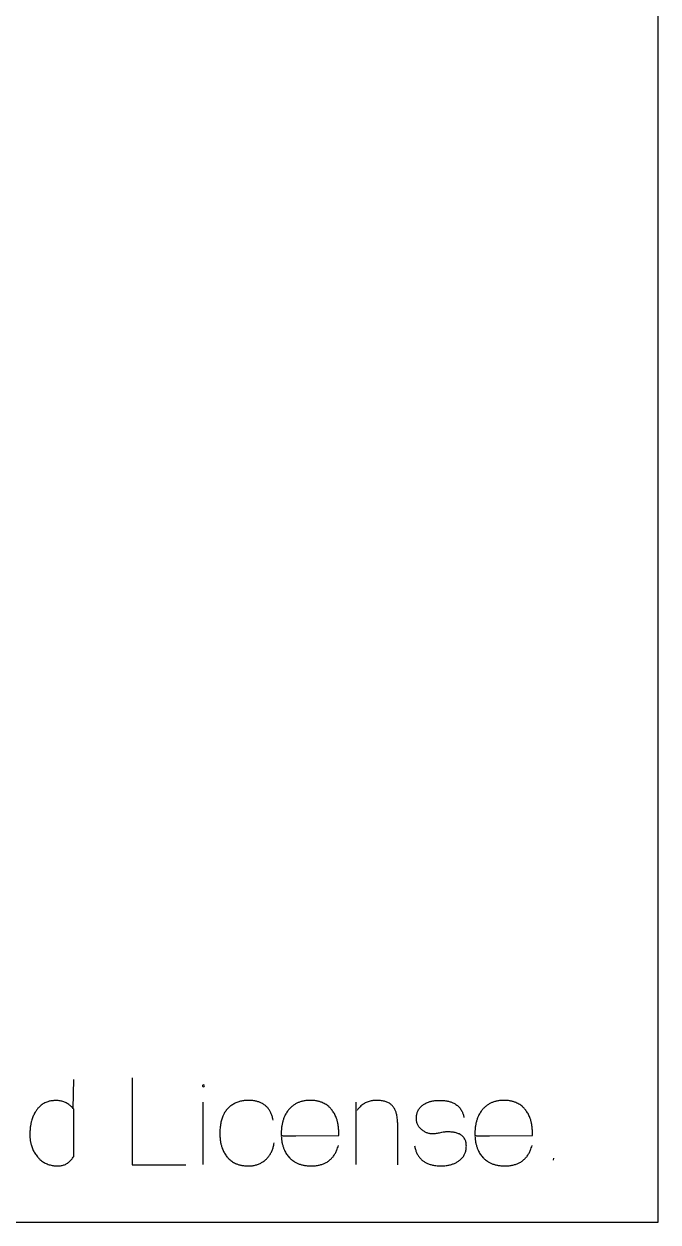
# Model space of a CAD drawing. Extents: x -180 to 180, y -173 to 173.
# Drawn here: x 94.13 to 116.09, y -11 to 30.53 of the extents above; entities that cross this region are included whole.
import ezdxf

# ---------------------------------------------------------------- set-up
doc = ezdxf.new("R2010")
doc.units = 0
doc.header["$MEASUREMENT"] = 0
doc.layers.get('0').update_dxf_attribs({"linetype": 'CONTINUOUS'})

msp = doc.modelspace()

# ---------------------------------------------------------------- linework, layer by layer
for p, q in [((116.091, -11), (116.091, 173)), ((95.826, -7.06), (95.851, -6.055)), ((97.875, -6), (97.875, -9.018)), ((100.338, -6.246), (100.314, -6.265)), ((100.314, -6.265), (100.314, -6.295)), ((100.314, -6.295), (100.338, -6.314)), ((100.368, -6.253), (100.338, -6.246)), ((100.338, -6.314), (100.368, -6.307)), ((100.381, -6.28), (100.368, -6.253)), ((100.368, -6.307), (100.381, -6.28)), ((94.611, -7.057), (94.594, -7.077)), ((94.628, -7.038), (94.611, -7.057)), ((94.646, -7.019), (94.628, -7.038)), ((94.664, -7.001), (94.646, -7.019)), ((94.692, -6.975), (94.664, -7.001)), ((94.721, -6.951), (94.692, -6.975)), ((94.751, -6.929), (94.721, -6.951)), ((94.782, -6.908), (94.751, -6.929)), ((94.814, -6.889), (94.782, -6.908)), ((94.847, -6.871), (94.814, -6.889)), ((94.881, -6.856), (94.847, -6.871)), ((94.916, -6.842), (94.881, -6.856)), ((94.952, -6.829), (94.916, -6.842)), ((94.976, -6.822), (94.952, -6.829)), ((95.001, -6.815), (94.976, -6.822)), ((95.026, -6.809), (95.001, -6.815)), ((95.052, -6.804), (95.026, -6.809)), ((95.078, -6.8), (95.052, -6.804)), ((95.105, -6.796), (95.078, -6.8)), ((95.132, -6.793), (95.105, -6.796)), ((95.16, -6.791), (95.132, -6.793)), ((95.188, -6.789), (95.16, -6.791)), ((95.216, -6.789), (95.188, -6.789)), ((95.242, -6.789), (95.216, -6.789)), ((95.276, -6.79), (95.242, -6.789)), ((95.31, -6.792), (95.276, -6.79)), ((95.344, -6.796), (95.31, -6.792)), ((95.376, -6.801), (95.344, -6.796)), ((95.409, -6.807), (95.376, -6.801)), ((95.44, -6.815), (95.409, -6.807)), ((95.471, -6.824), (95.44, -6.815)), ((95.502, -6.834), (95.471, -6.824)), ((95.532, -6.846), (95.502, -6.834)), ((95.561, -6.859), (95.532, -6.846)), ((95.59, -6.873), (95.561, -6.859)), ((95.619, -6.889), (95.59, -6.873)), ((95.646, -6.905), (95.619, -6.889)), ((95.674, -6.924), (95.646, -6.905)), ((95.7, -6.943), (95.674, -6.924)), ((95.727, -6.964), (95.7, -6.943)), ((95.752, -6.986), (95.727, -6.964)), ((95.777, -7.01), (95.752, -6.986)), ((95.802, -7.034), (95.777, -7.01)), ((95.826, -7.06), (95.802, -7.034)), ((100.336, -9), (100.336, -6.839)), ((101.197, -7.052), (101.174, -7.076)), ((101.22, -7.03), (101.197, -7.052)), ((101.244, -7.008), (101.22, -7.03)), ((101.269, -6.988), (101.244, -7.008)), ((101.295, -6.968), (101.269, -6.988)), ((101.322, -6.949), (101.295, -6.968)), ((101.35, -6.932), (101.322, -6.949)), ((101.379, -6.915), (101.35, -6.932)), ((101.409, -6.899), (101.379, -6.915)), ((101.439, -6.884), (101.409, -6.899)), ((101.47, -6.87), (101.439, -6.884)), ((101.501, -6.857), (101.47, -6.87)), ((101.532, -6.845), (101.501, -6.857)), ((101.563, -6.834), (101.532, -6.845)), ((101.595, -6.824), (101.563, -6.834)), ((101.627, -6.815), (101.595, -6.824)), ((101.66, -6.807), (101.627, -6.815)), ((101.692, -6.801), (101.66, -6.807)), ((101.725, -6.795), (101.692, -6.801)), ((101.759, -6.79), (101.725, -6.795)), ((101.793, -6.786), (101.759, -6.79)), ((101.827, -6.784), (101.793, -6.786)), ((101.861, -6.782), (101.827, -6.784)), ((101.896, -6.782), (101.861, -6.782)), ((101.941, -6.782), (101.896, -6.782)), ((101.984, -6.785), (101.941, -6.782)), ((102.027, -6.788), (101.984, -6.785)), ((102.058, -6.791), (102.027, -6.788)), ((102.089, -6.795), (102.058, -6.791)), ((102.119, -6.8), (102.089, -6.795)), ((102.148, -6.806), (102.119, -6.8)), ((102.177, -6.812), (102.148, -6.806)), ((102.205, -6.82), (102.177, -6.812)), ((102.232, -6.828), (102.205, -6.82)), ((102.259, -6.836), (102.232, -6.828)), ((102.285, -6.846), (102.259, -6.836)), ((102.31, -6.856), (102.285, -6.846)), ((102.335, -6.867), (102.31, -6.856)), ((102.359, -6.879), (102.335, -6.867)), ((102.383, -6.891), (102.359, -6.879)), ((102.405, -6.904), (102.383, -6.891)), ((102.427, -6.918), (102.405, -6.904)), ((102.449, -6.933), (102.427, -6.918)), ((102.47, -6.949), (102.449, -6.933)), ((102.49, -6.965), (102.47, -6.949)), ((102.509, -6.982), (102.49, -6.965)), ((102.528, -7), (102.509, -6.982)), ((102.546, -7.018), (102.528, -7)), ((102.564, -7.037), (102.546, -7.018)), ((102.58, -7.057), (102.564, -7.037)), ((102.596, -7.078), (102.58, -7.057)), ((103.348, -7.05), (103.33, -7.069)), ((103.367, -7.031), (103.348, -7.05)), ((103.386, -7.013), (103.367, -7.031)), ((103.406, -6.996), (103.386, -7.013)), ((103.426, -6.98), (103.406, -6.996)), ((103.446, -6.964), (103.426, -6.98)), ((103.467, -6.949), (103.446, -6.964)), ((103.488, -6.934), (103.467, -6.949)), ((103.509, -6.92), (103.488, -6.934)), ((103.532, -6.907), (103.509, -6.92)), ((103.554, -6.895), (103.532, -6.907)), ((103.577, -6.883), (103.554, -6.895)), ((103.6, -6.872), (103.577, -6.883)), ((103.624, -6.861), (103.6, -6.872)), ((103.648, -6.851), (103.624, -6.861)), ((103.673, -6.842), (103.648, -6.851)), ((103.698, -6.833), (103.673, -6.842)), ((103.723, -6.825), (103.698, -6.833)), ((103.749, -6.818), (103.723, -6.825)), ((103.776, -6.812), (103.749, -6.818)), ((103.803, -6.806), (103.776, -6.812)), ((103.83, -6.8), (103.803, -6.806)), ((103.857, -6.796), (103.83, -6.8)), ((103.885, -6.792), (103.857, -6.796)), ((103.914, -6.788), (103.885, -6.792)), ((103.943, -6.786), (103.914, -6.788)), ((103.972, -6.784), (103.943, -6.786)), ((104.002, -6.783), (103.972, -6.784)), ((104.032, -6.782), (104.002, -6.783)), ((104.062, -6.782), (104.032, -6.782)), ((104.092, -6.783), (104.062, -6.782)), ((104.121, -6.784), (104.092, -6.783)), ((104.15, -6.786), (104.121, -6.784)), ((104.178, -6.788), (104.15, -6.786)), ((104.206, -6.792), (104.178, -6.788)), ((104.233, -6.795), (104.206, -6.792)), ((104.26, -6.8), (104.233, -6.795)), ((104.286, -6.805), (104.26, -6.8)), ((104.313, -6.811), (104.286, -6.805)), ((104.338, -6.817), (104.313, -6.811)), ((104.364, -6.824), (104.338, -6.817)), ((104.388, -6.832), (104.364, -6.824)), ((104.413, -6.841), (104.388, -6.832)), ((104.437, -6.85), (104.413, -6.841)), ((104.461, -6.859), (104.437, -6.85)), ((104.495, -6.875), (104.461, -6.859)), ((104.529, -6.892), (104.495, -6.875)), ((104.562, -6.911), (104.529, -6.892)), ((104.594, -6.931), (104.562, -6.911)), ((104.624, -6.953), (104.594, -6.931)), ((104.654, -6.975), (104.624, -6.953)), ((104.683, -7), (104.654, -6.975)), ((104.702, -7.017), (104.683, -7)), ((104.721, -7.035), (104.702, -7.017)), ((104.739, -7.053), (104.721, -7.035)), ((104.756, -7.072), (104.739, -7.053)), ((105.638, -9), (105.637, -6.839)), ((105.729, -7.048), (105.712, -7.068)), ((105.746, -7.029), (105.729, -7.048)), ((105.772, -7.002), (105.746, -7.029)), ((105.799, -6.976), (105.772, -7.002)), ((105.828, -6.952), (105.799, -6.976)), ((105.857, -6.93), (105.828, -6.952)), ((105.887, -6.909), (105.857, -6.93)), ((105.917, -6.89), (105.887, -6.909)), ((105.949, -6.872), (105.917, -6.89)), ((105.982, -6.856), (105.949, -6.872)), ((106.015, -6.841), (105.982, -6.856)), ((106.049, -6.828), (106.015, -6.841)), ((106.085, -6.817), (106.049, -6.828)), ((106.121, -6.807), (106.085, -6.817)), ((106.158, -6.799), (106.121, -6.807)), ((106.183, -6.794), (106.158, -6.799)), ((106.209, -6.791), (106.183, -6.794)), ((106.235, -6.787), (106.209, -6.791)), ((106.261, -6.785), (106.235, -6.787)), ((106.288, -6.783), (106.261, -6.785)), ((106.315, -6.782), (106.288, -6.783)), ((106.342, -6.782), (106.315, -6.782)), ((106.368, -6.782), (106.342, -6.782)), ((106.407, -6.783), (106.368, -6.782)), ((106.444, -6.786), (106.407, -6.783)), ((106.48, -6.789), (106.444, -6.786)), ((106.515, -6.794), (106.48, -6.789)), ((106.549, -6.799), (106.515, -6.794)), ((106.581, -6.806), (106.549, -6.799)), ((106.613, -6.813), (106.581, -6.806)), ((106.643, -6.822), (106.613, -6.813)), ((106.673, -6.832), (106.643, -6.822)), ((106.701, -6.843), (106.673, -6.832)), ((106.728, -6.855), (106.701, -6.843)), ((106.754, -6.868), (106.728, -6.855)), ((106.783, -6.885), (106.754, -6.868)), ((106.807, -6.9), (106.783, -6.885)), ((106.829, -6.917), (106.807, -6.9)), ((106.851, -6.934), (106.829, -6.917)), ((106.871, -6.953), (106.851, -6.934)), ((106.89, -6.973), (106.871, -6.953)), ((106.908, -6.994), (106.89, -6.973)), ((106.925, -7.016), (106.908, -6.994)), ((106.942, -7.04), (106.925, -7.016)), ((106.959, -7.067), (106.942, -7.04)), ((107.812, -7.08), (107.827, -7.059)), ((107.827, -7.059), (107.843, -7.039)), ((107.843, -7.039), (107.861, -7.019)), ((107.861, -7.019), (107.879, -7.001)), ((107.879, -7.001), (107.899, -6.982)), ((107.899, -6.982), (107.919, -6.965)), ((107.919, -6.965), (107.941, -6.948)), ((107.941, -6.948), (107.964, -6.931)), ((107.964, -6.931), (107.986, -6.917)), ((107.986, -6.917), (108.014, -6.9)), ((108.014, -6.9), (108.043, -6.885)), ((108.043, -6.885), (108.072, -6.87)), ((108.072, -6.87), (108.103, -6.856)), ((108.103, -6.856), (108.134, -6.844)), ((108.134, -6.844), (108.158, -6.835)), ((108.158, -6.835), (108.183, -6.827)), ((108.183, -6.827), (108.208, -6.82)), ((108.208, -6.82), (108.233, -6.814)), ((108.233, -6.814), (108.259, -6.808)), ((108.259, -6.808), (108.285, -6.802)), ((108.285, -6.802), (108.321, -6.796)), ((108.321, -6.796), (108.358, -6.791)), ((108.358, -6.791), (108.396, -6.787)), ((108.396, -6.787), (108.434, -6.784)), ((108.434, -6.784), (108.473, -6.782)), ((108.473, -6.782), (108.513, -6.782)), ((108.513, -6.782), (108.56, -6.782)), ((108.56, -6.782), (108.605, -6.784)), ((108.605, -6.784), (108.649, -6.787)), ((108.649, -6.787), (108.692, -6.791)), ((108.692, -6.791), (108.734, -6.797)), ((108.734, -6.797), (108.774, -6.803)), ((108.774, -6.803), (108.803, -6.809)), ((108.803, -6.809), (108.832, -6.815)), ((108.832, -6.815), (108.86, -6.822)), ((108.86, -6.822), (108.887, -6.83)), ((108.887, -6.83), (108.913, -6.838)), ((108.913, -6.838), (108.939, -6.848)), ((108.939, -6.848), (108.964, -6.857)), ((108.964, -6.857), (108.988, -6.868)), ((108.988, -6.868), (109.012, -6.879)), ((109.012, -6.879), (109.035, -6.89)), ((109.035, -6.89), (109.064, -6.907)), ((109.064, -6.907), (109.092, -6.925)), ((109.092, -6.925), (109.119, -6.944)), ((109.119, -6.944), (109.144, -6.964)), ((109.144, -6.964), (109.169, -6.986)), ((109.169, -6.986), (109.191, -7.008)), ((109.191, -7.008), (109.213, -7.032)), ((109.213, -7.032), (109.233, -7.057)), ((109.233, -7.057), (109.253, -7.084)), ((110.058, -7.05), (110.039, -7.069)), ((110.076, -7.031), (110.058, -7.05)), ((110.095, -7.013), (110.076, -7.031)), ((110.115, -6.996), (110.095, -7.013)), ((110.135, -6.98), (110.115, -6.996)), ((110.155, -6.964), (110.135, -6.98)), ((110.176, -6.949), (110.155, -6.964)), ((110.197, -6.934), (110.176, -6.949)), ((110.219, -6.92), (110.197, -6.934)), ((110.241, -6.907), (110.219, -6.92)), ((110.263, -6.895), (110.241, -6.907)), ((110.286, -6.883), (110.263, -6.895)), ((110.309, -6.872), (110.286, -6.883)), ((110.333, -6.861), (110.309, -6.872)), ((110.357, -6.851), (110.333, -6.861)), ((110.382, -6.842), (110.357, -6.851)), ((110.407, -6.833), (110.382, -6.842)), ((110.433, -6.825), (110.407, -6.833)), ((110.458, -6.818), (110.433, -6.825)), ((110.485, -6.812), (110.458, -6.818)), ((110.512, -6.806), (110.485, -6.812)), ((110.539, -6.8), (110.512, -6.806)), ((110.566, -6.796), (110.539, -6.8)), ((110.595, -6.792), (110.566, -6.796)), ((110.623, -6.788), (110.595, -6.792)), ((110.652, -6.786), (110.623, -6.788)), ((110.681, -6.784), (110.652, -6.786)), ((110.711, -6.783), (110.681, -6.784)), ((110.741, -6.782), (110.711, -6.783)), ((110.771, -6.782), (110.741, -6.782)), ((110.801, -6.783), (110.771, -6.782)), ((110.83, -6.784), (110.801, -6.783)), ((110.859, -6.786), (110.83, -6.784)), ((110.887, -6.788), (110.859, -6.786)), ((110.915, -6.792), (110.887, -6.788)), ((110.942, -6.795), (110.915, -6.792)), ((110.969, -6.8), (110.942, -6.795)), ((110.996, -6.805), (110.969, -6.8)), ((111.022, -6.811), (110.996, -6.805)), ((111.047, -6.817), (111.022, -6.811)), ((111.073, -6.824), (111.047, -6.817)), ((111.098, -6.832), (111.073, -6.824)), ((111.122, -6.841), (111.098, -6.832)), ((111.146, -6.85), (111.122, -6.841)), ((111.17, -6.859), (111.146, -6.85)), ((111.204, -6.875), (111.17, -6.859)), ((111.238, -6.892), (111.204, -6.875)), ((111.271, -6.911), (111.238, -6.892)), ((111.303, -6.931), (111.271, -6.911)), ((111.334, -6.953), (111.303, -6.931)), ((111.363, -6.975), (111.334, -6.953)), ((111.393, -7), (111.363, -6.975)), ((111.411, -7.017), (111.393, -7)), ((111.43, -7.035), (111.411, -7.017)), ((111.448, -7.053), (111.43, -7.035)), ((111.465, -7.072), (111.448, -7.053)), ((94.397, -7.462), (94.386, -7.499)), ((94.408, -7.426), (94.397, -7.462)), ((94.42, -7.391), (94.408, -7.426)), ((94.433, -7.357), (94.42, -7.391)), ((94.447, -7.323), (94.433, -7.357)), ((94.462, -7.29), (94.447, -7.323)), ((94.478, -7.258), (94.462, -7.29)), ((94.495, -7.226), (94.478, -7.258)), ((94.512, -7.196), (94.495, -7.226)), ((94.531, -7.166), (94.512, -7.196)), ((94.546, -7.142), (94.531, -7.166)), ((94.561, -7.12), (94.546, -7.142)), ((94.577, -7.098), (94.561, -7.12)), ((94.594, -7.077), (94.577, -7.098)), ((95.849, -7.088), (95.826, -7.06)), ((95.849, -8.723), (95.849, -7.088)), ((100.966, -7.468), (100.957, -7.505)), ((100.977, -7.432), (100.966, -7.468)), ((100.988, -7.397), (100.977, -7.432)), ((101.001, -7.363), (100.988, -7.397)), ((101.014, -7.33), (101.001, -7.363)), ((101.024, -7.306), (101.014, -7.33)), ((101.036, -7.282), (101.024, -7.306)), ((101.047, -7.259), (101.036, -7.282)), ((101.059, -7.236), (101.047, -7.259)), ((101.076, -7.207), (101.059, -7.236)), ((101.094, -7.179), (101.076, -7.207)), ((101.113, -7.152), (101.094, -7.179)), ((101.132, -7.125), (101.113, -7.152)), ((101.153, -7.1), (101.132, -7.125)), ((101.174, -7.076), (101.153, -7.1)), ((102.612, -7.1), (102.596, -7.078)), ((102.627, -7.122), (102.612, -7.1)), ((102.641, -7.145), (102.627, -7.122)), ((102.655, -7.169), (102.641, -7.145)), ((102.667, -7.193), (102.655, -7.169)), ((102.68, -7.219), (102.667, -7.193)), ((102.691, -7.245), (102.68, -7.219)), ((102.702, -7.272), (102.691, -7.245)), ((102.712, -7.299), (102.702, -7.272)), ((102.722, -7.328), (102.712, -7.299)), ((102.731, -7.357), (102.722, -7.328)), ((102.739, -7.387), (102.731, -7.357)), ((102.749, -7.428), (102.739, -7.387)), ((102.758, -7.47), (102.749, -7.428)), ((103.104, -7.467), (103.097, -7.492)), ((103.113, -7.442), (103.104, -7.467)), ((103.121, -7.417), (103.113, -7.442)), ((103.131, -7.393), (103.121, -7.417)), ((103.14, -7.368), (103.131, -7.393)), ((103.15, -7.345), (103.14, -7.368)), ((103.161, -7.322), (103.15, -7.345)), ((103.178, -7.287), (103.161, -7.322)), ((103.196, -7.254), (103.178, -7.287)), ((103.215, -7.222), (103.196, -7.254)), ((103.235, -7.19), (103.215, -7.222)), ((103.257, -7.159), (103.235, -7.19)), ((103.279, -7.129), (103.257, -7.159)), ((103.295, -7.109), (103.279, -7.129)), ((103.313, -7.089), (103.295, -7.109)), ((103.33, -7.069), (103.313, -7.089)), ((104.773, -7.092), (104.756, -7.072)), ((104.798, -7.122), (104.773, -7.092)), ((104.819, -7.151), (104.798, -7.122)), ((104.84, -7.181), (104.819, -7.151)), ((104.859, -7.211), (104.84, -7.181)), ((104.878, -7.243), (104.859, -7.211)), ((104.895, -7.275), (104.878, -7.243)), ((104.911, -7.308), (104.895, -7.275)), ((104.927, -7.342), (104.911, -7.308)), ((104.941, -7.377), (104.927, -7.342)), ((104.954, -7.412), (104.941, -7.377)), ((104.962, -7.436), (104.954, -7.412)), ((104.97, -7.461), (104.962, -7.436)), ((104.977, -7.486), (104.97, -7.461)), ((105.68, -7.109), (105.664, -7.131)), ((105.696, -7.088), (105.68, -7.109)), ((105.712, -7.068), (105.696, -7.088)), ((106.974, -7.096), (106.959, -7.067)), ((106.985, -7.12), (106.974, -7.096)), ((106.995, -7.144), (106.985, -7.12)), ((107.005, -7.169), (106.995, -7.144)), ((107.014, -7.195), (107.005, -7.169)), ((107.022, -7.223), (107.014, -7.195)), ((107.03, -7.251), (107.022, -7.223)), ((107.037, -7.28), (107.03, -7.251)), ((107.044, -7.311), (107.037, -7.28)), ((107.051, -7.353), (107.044, -7.311)), ((107.058, -7.397), (107.051, -7.353)), ((107.064, -7.443), (107.058, -7.397)), ((107.068, -7.491), (107.064, -7.443)), ((107.718, -7.385), (107.719, -7.357)), ((107.718, -7.419), (107.718, -7.385)), ((107.719, -7.447), (107.718, -7.419)), ((107.719, -7.357), (107.722, -7.329)), ((107.722, -7.474), (107.719, -7.447)), ((107.722, -7.329), (107.725, -7.302)), ((107.726, -7.501), (107.722, -7.474)), ((107.725, -7.302), (107.73, -7.276)), ((107.73, -7.276), (107.736, -7.25)), ((107.736, -7.25), (107.743, -7.225)), ((107.743, -7.225), (107.751, -7.2)), ((107.751, -7.2), (107.76, -7.176)), ((107.76, -7.176), (107.77, -7.153)), ((107.77, -7.153), (107.781, -7.13)), ((107.781, -7.13), (107.798, -7.101)), ((107.798, -7.101), (107.812, -7.08)), ((109.253, -7.084), (109.27, -7.111)), ((109.27, -7.111), (109.287, -7.14)), ((109.287, -7.14), (109.302, -7.169)), ((109.302, -7.169), (109.313, -7.192)), ((109.313, -7.192), (109.322, -7.216)), ((109.322, -7.216), (109.332, -7.241)), ((109.332, -7.241), (109.34, -7.266)), ((109.34, -7.266), (109.348, -7.292)), ((109.348, -7.292), (109.355, -7.318)), ((109.355, -7.318), (109.361, -7.345)), ((109.361, -7.345), (109.366, -7.373)), ((109.814, -7.467), (109.806, -7.492)), ((109.822, -7.442), (109.814, -7.467)), ((109.83, -7.417), (109.822, -7.442)), ((109.84, -7.393), (109.83, -7.417)), ((109.849, -7.368), (109.84, -7.393)), ((109.86, -7.345), (109.849, -7.368)), ((109.87, -7.322), (109.86, -7.345)), ((109.887, -7.287), (109.87, -7.322)), ((109.905, -7.254), (109.887, -7.287)), ((109.924, -7.222), (109.905, -7.254)), ((109.944, -7.19), (109.924, -7.222)), ((109.966, -7.159), (109.944, -7.19)), ((109.988, -7.129), (109.966, -7.159)), ((110.004, -7.109), (109.988, -7.129)), ((110.022, -7.089), (110.004, -7.109)), ((110.039, -7.069), (110.022, -7.089)), ((111.482, -7.092), (111.465, -7.072)), ((111.507, -7.122), (111.482, -7.092)), ((111.528, -7.151), (111.507, -7.122)), ((111.549, -7.181), (111.528, -7.151)), ((111.568, -7.211), (111.549, -7.181)), ((111.587, -7.243), (111.568, -7.211)), ((111.604, -7.275), (111.587, -7.243)), ((111.621, -7.308), (111.604, -7.275)), ((111.636, -7.342), (111.621, -7.308)), ((111.65, -7.377), (111.636, -7.342)), ((111.663, -7.412), (111.65, -7.377)), ((111.672, -7.436), (111.663, -7.412)), ((111.679, -7.461), (111.672, -7.436)), ((111.687, -7.486), (111.679, -7.461)), ((94.331, -7.877), (94.33, -7.907)), ((94.332, -7.848), (94.331, -7.877)), ((94.334, -7.819), (94.332, -7.848)), ((94.336, -7.791), (94.334, -7.819)), ((94.339, -7.762), (94.336, -7.791)), ((94.342, -7.735), (94.339, -7.762)), ((94.345, -7.707), (94.342, -7.735)), ((94.349, -7.68), (94.345, -7.707)), ((94.353, -7.653), (94.349, -7.68)), ((94.358, -7.627), (94.353, -7.653)), ((94.363, -7.6), (94.358, -7.627)), ((94.368, -7.575), (94.363, -7.6)), ((94.374, -7.549), (94.368, -7.575)), ((94.38, -7.524), (94.374, -7.549)), ((94.386, -7.499), (94.38, -7.524)), ((100.912, -7.88), (100.911, -7.926)), ((100.913, -7.834), (100.912, -7.88)), ((100.915, -7.79), (100.913, -7.834)), ((100.918, -7.746), (100.915, -7.79)), ((100.923, -7.704), (100.918, -7.746)), ((100.928, -7.662), (100.923, -7.704)), ((100.934, -7.621), (100.928, -7.662)), ((100.94, -7.581), (100.934, -7.621)), ((100.948, -7.543), (100.94, -7.581)), ((100.957, -7.505), (100.948, -7.543)), ((103.041, -7.844), (103.039, -7.874)), ((103.039, -7.874), (103.039, -7.905)), ((103.042, -7.813), (103.041, -7.844)), ((103.044, -7.783), (103.042, -7.813)), ((103.049, -7.739), (103.044, -7.783)), ((103.052, -7.71), (103.049, -7.739)), ((103.056, -7.682), (103.052, -7.71)), ((103.06, -7.654), (103.056, -7.682)), ((103.065, -7.626), (103.06, -7.654)), ((103.07, -7.598), (103.065, -7.626)), ((103.076, -7.571), (103.07, -7.598)), ((103.083, -7.545), (103.076, -7.571)), ((103.089, -7.518), (103.083, -7.545)), ((103.097, -7.492), (103.089, -7.518)), ((104.984, -7.511), (104.977, -7.486)), ((104.991, -7.537), (104.984, -7.511)), ((104.996, -7.563), (104.991, -7.537)), ((105.002, -7.589), (104.996, -7.563)), ((105.007, -7.616), (105.002, -7.589)), ((105.011, -7.643), (105.007, -7.616)), ((105.015, -7.67), (105.011, -7.643)), ((105.019, -7.698), (105.015, -7.67)), ((105.022, -7.726), (105.019, -7.698)), ((105.024, -7.755), (105.022, -7.726)), ((105.026, -7.784), (105.024, -7.755)), ((105.028, -7.813), (105.026, -7.784)), ((105.029, -7.842), (105.028, -7.813)), ((105.03, -7.872), (105.029, -7.842)), ((105.03, -7.903), (105.03, -7.872)), ((107.071, -7.541), (107.068, -7.491)), ((107.073, -7.567), (107.071, -7.541)), ((107.074, -7.593), (107.073, -7.567)), ((107.074, -7.619), (107.074, -7.593)), ((107.075, -7.646), (107.074, -7.619)), ((107.075, -9.018), (107.075, -7.646)), ((107.732, -7.528), (107.726, -7.501)), ((107.739, -7.554), (107.732, -7.528)), ((107.747, -7.579), (107.739, -7.554)), ((107.757, -7.604), (107.747, -7.579)), ((107.768, -7.628), (107.757, -7.604)), ((107.781, -7.652), (107.768, -7.628)), ((107.795, -7.675), (107.781, -7.652)), ((107.81, -7.698), (107.795, -7.675)), ((107.827, -7.72), (107.81, -7.698)), ((107.845, -7.742), (107.827, -7.72)), ((107.865, -7.762), (107.845, -7.742)), ((107.886, -7.783), (107.865, -7.762)), ((107.907, -7.802), (107.886, -7.783)), ((107.929, -7.82), (107.907, -7.802)), ((107.952, -7.837), (107.929, -7.82)), ((107.974, -7.852), (107.952, -7.837)), ((107.998, -7.867), (107.974, -7.852)), ((108.022, -7.88), (107.998, -7.867)), ((108.046, -7.892), (108.022, -7.88)), ((108.642, -7.89), (108.588, -7.901)), ((108.675, -7.884), (108.642, -7.89)), ((108.706, -7.88), (108.675, -7.884)), ((108.734, -7.876), (108.706, -7.88)), ((108.76, -7.874), (108.734, -7.876)), ((108.789, -7.873), (108.76, -7.874)), ((108.814, -7.873), (108.789, -7.873)), ((108.854, -7.874), (108.814, -7.873)), ((108.892, -7.876), (108.854, -7.874)), ((108.93, -7.879), (108.892, -7.876)), ((108.966, -7.883), (108.93, -7.879)), ((109, -7.887), (108.966, -7.883)), ((109.034, -7.893), (109, -7.887)), ((109.75, -7.844), (109.748, -7.874)), ((109.748, -7.874), (109.748, -7.905)), ((109.751, -7.813), (109.75, -7.844)), ((109.754, -7.783), (109.751, -7.813)), ((109.758, -7.739), (109.754, -7.783)), ((109.761, -7.71), (109.758, -7.739)), ((109.765, -7.682), (109.761, -7.71)), ((109.769, -7.654), (109.765, -7.682)), ((109.774, -7.626), (109.769, -7.654)), ((109.78, -7.598), (109.774, -7.626)), ((109.785, -7.571), (109.78, -7.598)), ((109.792, -7.545), (109.785, -7.571)), ((109.798, -7.518), (109.792, -7.545)), ((109.806, -7.492), (109.798, -7.518)), ((111.693, -7.511), (111.687, -7.486)), ((111.7, -7.537), (111.693, -7.511)), ((111.706, -7.563), (111.7, -7.537)), ((111.711, -7.589), (111.706, -7.563)), ((111.716, -7.616), (111.711, -7.589)), ((111.72, -7.643), (111.716, -7.616)), ((111.724, -7.67), (111.72, -7.643)), ((111.728, -7.698), (111.724, -7.67)), ((111.731, -7.726), (111.728, -7.698)), ((111.733, -7.755), (111.731, -7.726)), ((111.736, -7.784), (111.733, -7.755)), ((111.737, -7.813), (111.736, -7.784)), ((111.738, -7.842), (111.737, -7.813)), ((111.739, -7.872), (111.738, -7.842)), ((111.739, -7.903), (111.739, -7.872)), ((94.33, -7.936), (94.329, -7.966)), ((94.329, -7.966), (94.33, -7.994)), ((94.33, -7.907), (94.33, -7.936)), ((94.33, -7.994), (94.33, -8.022)), ((94.33, -8.022), (94.332, -8.05)), ((94.332, -8.05), (94.333, -8.077)), ((94.333, -8.077), (94.335, -8.104)), ((94.335, -8.104), (94.338, -8.13)), ((94.338, -8.13), (94.341, -8.157)), ((94.341, -8.157), (94.345, -8.183)), ((94.345, -8.183), (94.349, -8.208)), ((94.349, -8.208), (94.354, -8.234)), ((94.354, -8.234), (94.359, -8.259)), ((94.359, -8.259), (94.365, -8.284)), ((94.365, -8.284), (94.371, -8.309)), ((100.911, -7.926), (100.911, -7.958)), ((100.911, -7.958), (100.912, -7.988)), ((100.912, -7.988), (100.913, -8.019)), ((100.913, -8.019), (100.915, -8.049)), ((100.915, -8.049), (100.917, -8.078)), ((100.917, -8.078), (100.92, -8.107)), ((100.92, -8.107), (100.923, -8.136)), ((100.923, -8.136), (100.926, -8.165)), ((100.926, -8.165), (100.93, -8.193)), ((100.93, -8.193), (100.934, -8.22)), ((100.934, -8.22), (100.939, -8.247)), ((100.939, -8.247), (100.945, -8.274)), ((100.945, -8.274), (100.95, -8.301)), ((100.95, -8.301), (100.957, -8.327)), ((102.778, -8.334), (102.785, -8.301)), ((102.785, -8.301), (102.793, -8.256)), ((103.039, -7.905), (103.038, -7.937)), ((103.038, -7.937), (103.039, -7.968)), ((103.039, -7.968), (103.045, -8)), ((103.045, -8), (103.041, -8.03)), ((103.041, -8.03), (103.042, -8.06)), ((103.042, -8.06), (103.045, -8.09)), ((103.045, -8), (103.07, -8.005)), ((103.045, -8.09), (103.047, -8.12)), ((103.047, -8.12), (103.051, -8.149)), ((103.051, -8.149), (103.055, -8.177)), ((103.055, -8.177), (103.059, -8.206)), ((103.059, -8.206), (103.064, -8.233)), ((103.064, -8.233), (103.069, -8.261)), ((103.069, -8.261), (103.075, -8.288)), ((103.07, -8.005), (103.096, -8.007)), ((103.075, -8.288), (103.081, -8.314)), ((103.096, -8.007), (103.172, -8.01)), ((103.172, -8.01), (103.243, -8.011)), ((103.243, -8.011), (103.546, -8.013)), ((103.546, -8.013), (105.028, -8)), ((105.028, -8), (105.03, -7.943)), ((105.03, -7.943), (105.03, -7.903)), ((108.071, -7.902), (108.046, -7.892)), ((108.096, -7.912), (108.071, -7.902)), ((108.122, -7.92), (108.096, -7.912)), ((108.148, -7.927), (108.122, -7.92)), ((108.175, -7.933), (108.148, -7.927)), ((108.202, -7.938), (108.175, -7.933)), ((108.23, -7.942), (108.202, -7.938)), ((108.258, -7.944), (108.23, -7.942)), ((108.287, -7.945), (108.258, -7.944)), ((108.318, -7.945), (108.287, -7.945)), ((108.349, -7.943), (108.318, -7.945)), ((108.376, -7.94), (108.349, -7.943)), ((108.406, -7.936), (108.376, -7.94)), ((108.438, -7.931), (108.406, -7.936)), ((108.473, -7.925), (108.438, -7.931)), ((108.509, -7.918), (108.473, -7.925)), ((108.588, -7.901), (108.509, -7.918)), ((109.066, -7.9), (109.034, -7.893)), ((109.097, -7.908), (109.066, -7.9)), ((109.126, -7.916), (109.097, -7.908)), ((109.154, -7.926), (109.126, -7.916)), ((109.181, -7.937), (109.154, -7.926)), ((109.207, -7.948), (109.181, -7.937)), ((109.231, -7.961), (109.207, -7.948)), ((109.254, -7.974), (109.231, -7.961)), ((109.276, -7.989), (109.254, -7.974)), ((109.297, -8.004), (109.276, -7.989)), ((109.321, -8.025), (109.297, -8.004)), ((109.342, -8.047), (109.321, -8.025)), ((109.362, -8.071), (109.342, -8.047)), ((109.38, -8.096), (109.362, -8.071)), ((109.396, -8.123), (109.38, -8.096)), ((109.41, -8.151), (109.396, -8.123)), ((109.419, -8.175), (109.41, -8.151)), ((109.428, -8.199), (109.419, -8.175)), ((109.435, -8.225), (109.428, -8.199)), ((109.441, -8.252), (109.435, -8.225)), ((109.445, -8.279), (109.441, -8.252)), ((109.448, -8.308), (109.445, -8.279)), ((109.748, -7.905), (109.748, -7.937)), ((109.748, -7.937), (109.748, -7.968)), ((109.748, -7.968), (109.754, -8)), ((109.754, -8), (109.75, -8.03)), ((109.75, -8.03), (109.752, -8.06)), ((109.752, -8.06), (109.754, -8.09)), ((109.754, -8), (109.779, -8.005)), ((109.754, -8.09), (109.757, -8.12)), ((109.757, -8.12), (109.76, -8.149)), ((109.76, -8.149), (109.764, -8.177)), ((109.764, -8.177), (109.768, -8.206)), ((109.768, -8.206), (109.773, -8.233)), ((109.773, -8.233), (109.778, -8.261)), ((109.778, -8.261), (109.784, -8.288)), ((109.779, -8.005), (109.805, -8.007)), ((109.784, -8.288), (109.79, -8.314)), ((109.805, -8.007), (109.882, -8.01)), ((109.882, -8.01), (109.952, -8.011)), ((109.952, -8.011), (110.255, -8.013)), ((110.255, -8.013), (111.737, -8)), ((111.737, -8), (111.739, -7.943)), ((111.739, -7.943), (111.739, -7.903)), ((94.371, -8.309), (94.381, -8.345)), ((94.381, -8.345), (94.392, -8.381)), ((94.392, -8.381), (94.405, -8.416)), ((94.405, -8.416), (94.418, -8.451)), ((94.418, -8.451), (94.433, -8.485)), ((94.433, -8.485), (94.449, -8.518)), ((94.449, -8.518), (94.465, -8.551)), ((94.465, -8.551), (94.483, -8.583)), ((94.483, -8.583), (94.502, -8.614)), ((94.502, -8.614), (94.522, -8.645)), ((94.522, -8.645), (94.544, -8.675)), ((94.544, -8.675), (94.566, -8.705)), ((94.566, -8.705), (94.59, -8.735)), ((100.957, -8.327), (100.963, -8.352)), ((100.963, -8.352), (100.971, -8.377)), ((100.971, -8.377), (100.978, -8.402)), ((100.978, -8.402), (100.986, -8.427)), ((100.986, -8.427), (100.995, -8.451)), ((100.995, -8.451), (101.009, -8.486)), ((101.009, -8.486), (101.024, -8.52)), ((101.024, -8.52), (101.04, -8.554)), ((101.04, -8.554), (101.056, -8.587)), ((101.056, -8.587), (101.074, -8.618)), ((101.074, -8.618), (101.093, -8.649)), ((101.093, -8.649), (101.113, -8.679)), ((101.113, -8.679), (101.135, -8.708)), ((101.135, -8.708), (101.157, -8.737)), ((102.601, -8.727), (102.618, -8.704)), ((102.618, -8.704), (102.635, -8.679)), ((102.635, -8.679), (102.652, -8.654)), ((102.652, -8.654), (102.667, -8.628)), ((102.667, -8.628), (102.682, -8.602)), ((102.682, -8.602), (102.696, -8.575)), ((102.696, -8.575), (102.709, -8.547)), ((102.709, -8.547), (102.721, -8.519)), ((102.721, -8.519), (102.732, -8.49)), ((102.732, -8.49), (102.743, -8.46)), ((102.743, -8.46), (102.753, -8.43)), ((102.753, -8.43), (102.762, -8.399)), ((102.762, -8.399), (102.771, -8.367)), ((102.771, -8.367), (102.778, -8.334)), ((103.081, -8.314), (103.088, -8.341)), ((103.088, -8.341), (103.095, -8.366)), ((103.095, -8.366), (103.103, -8.392)), ((103.103, -8.392), (103.111, -8.417)), ((103.111, -8.417), (103.12, -8.441)), ((103.12, -8.441), (103.129, -8.465)), ((103.129, -8.465), (103.139, -8.489)), ((103.139, -8.489), (103.15, -8.512)), ((103.15, -8.512), (103.166, -8.546)), ((103.166, -8.546), (103.184, -8.58)), ((103.184, -8.58), (103.202, -8.612)), ((103.202, -8.612), (103.222, -8.643)), ((103.222, -8.643), (103.243, -8.674)), ((103.243, -8.674), (103.265, -8.703)), ((103.265, -8.703), (103.289, -8.732)), ((104.832, -8.734), (104.85, -8.711)), ((104.85, -8.711), (104.866, -8.687)), ((104.866, -8.687), (104.882, -8.663)), ((104.882, -8.663), (104.898, -8.638)), ((104.898, -8.638), (104.913, -8.612)), ((104.913, -8.612), (104.927, -8.585)), ((104.927, -8.585), (104.94, -8.558)), ((104.94, -8.558), (104.953, -8.53)), ((104.953, -8.53), (104.966, -8.501)), ((104.966, -8.501), (104.977, -8.471)), ((104.977, -8.471), (104.992, -8.43)), ((104.992, -8.43), (105.006, -8.388)), ((105.006, -8.388), (105.018, -8.344)), ((107.657, -8.356), (107.663, -8.389)), ((107.663, -8.389), (107.67, -8.42)), ((107.67, -8.42), (107.677, -8.451)), ((107.677, -8.451), (107.686, -8.481)), ((107.686, -8.481), (107.695, -8.51)), ((107.695, -8.51), (107.705, -8.539)), ((107.705, -8.539), (107.716, -8.567)), ((107.716, -8.567), (107.727, -8.594)), ((107.727, -8.594), (107.739, -8.62)), ((107.739, -8.62), (107.752, -8.645)), ((107.752, -8.645), (107.765, -8.67)), ((107.765, -8.67), (107.78, -8.694)), ((107.78, -8.694), (107.795, -8.717)), ((107.795, -8.717), (107.811, -8.739)), ((109.347, -8.723), (109.363, -8.7)), ((109.363, -8.7), (109.377, -8.676)), ((109.377, -8.676), (109.39, -8.651)), ((109.39, -8.651), (109.401, -8.626)), ((109.401, -8.626), (109.412, -8.6)), ((109.412, -8.6), (109.421, -8.573)), ((109.421, -8.573), (109.429, -8.545)), ((109.429, -8.545), (109.436, -8.517)), ((109.436, -8.517), (109.441, -8.489)), ((109.441, -8.489), (109.445, -8.46)), ((109.445, -8.46), (109.448, -8.43)), ((109.45, -8.337), (109.448, -8.308)), ((109.448, -8.43), (109.45, -8.399)), ((109.451, -8.368), (109.45, -8.337)), ((109.45, -8.399), (109.451, -8.368)), ((109.79, -8.314), (109.797, -8.341)), ((109.797, -8.341), (109.804, -8.366)), ((109.804, -8.366), (109.812, -8.392)), ((109.812, -8.392), (109.82, -8.417)), ((109.82, -8.417), (109.829, -8.441)), ((109.829, -8.441), (109.839, -8.465)), ((109.839, -8.465), (109.848, -8.489)), ((109.848, -8.489), (109.859, -8.512)), ((109.859, -8.512), (109.875, -8.546)), ((109.875, -8.546), (109.893, -8.58)), ((109.893, -8.58), (109.911, -8.612)), ((109.911, -8.612), (109.931, -8.643)), ((109.931, -8.643), (109.952, -8.674)), ((109.952, -8.674), (109.974, -8.703)), ((109.974, -8.703), (109.998, -8.732)), ((111.541, -8.734), (111.559, -8.711)), ((111.559, -8.711), (111.575, -8.687)), ((111.575, -8.687), (111.591, -8.663)), ((111.591, -8.663), (111.607, -8.638)), ((111.607, -8.638), (111.622, -8.612)), ((111.622, -8.612), (111.636, -8.585)), ((111.636, -8.585), (111.65, -8.558)), ((111.65, -8.558), (111.663, -8.53)), ((111.663, -8.53), (111.675, -8.501)), ((111.675, -8.501), (111.687, -8.471)), ((111.687, -8.471), (111.701, -8.43)), ((111.701, -8.43), (111.715, -8.388)), ((111.715, -8.388), (111.727, -8.344)), ((94.59, -8.735), (94.607, -8.755)), ((94.607, -8.755), (94.625, -8.774)), ((94.625, -8.774), (94.643, -8.793)), ((94.643, -8.793), (94.661, -8.811)), ((94.661, -8.811), (94.68, -8.828)), ((94.68, -8.828), (94.708, -8.853)), ((94.708, -8.853), (94.737, -8.877)), ((94.737, -8.877), (94.767, -8.899)), ((94.767, -8.899), (94.798, -8.919)), ((94.798, -8.919), (94.829, -8.938)), ((94.829, -8.938), (94.861, -8.956)), ((94.861, -8.956), (94.894, -8.972)), ((94.894, -8.972), (94.928, -8.987)), ((94.928, -8.987), (94.962, -9)), ((94.962, -9), (94.997, -9.012)), ((94.997, -9.012), (95.033, -9.022)), ((95.033, -9.022), (95.07, -9.031)), ((95.07, -9.031), (95.107, -9.039)), ((95.107, -9.039), (95.133, -9.043)), ((95.133, -9.043), (95.158, -9.046)), ((95.158, -9.046), (95.184, -9.049)), ((95.184, -9.049), (95.211, -9.052)), ((95.211, -9.052), (95.237, -9.053)), ((95.237, -9.053), (95.264, -9.054)), ((95.264, -9.054), (95.292, -9.055)), ((95.292, -9.055), (95.325, -9.054)), ((95.325, -9.054), (95.359, -9.052)), ((95.359, -9.052), (95.391, -9.048)), ((95.391, -9.048), (95.423, -9.043)), ((95.423, -9.043), (95.454, -9.036)), ((95.454, -9.036), (95.484, -9.028)), ((95.484, -9.028), (95.508, -9.021)), ((95.508, -9.021), (95.532, -9.012)), ((95.532, -9.012), (95.56, -9)), ((95.56, -9), (95.587, -8.987)), ((95.587, -8.987), (95.614, -8.972)), ((95.614, -8.972), (95.64, -8.955)), ((95.64, -8.955), (95.661, -8.941)), ((95.661, -8.941), (95.681, -8.925)), ((95.681, -8.925), (95.705, -8.905)), ((95.705, -8.905), (95.728, -8.883)), ((95.728, -8.883), (95.75, -8.86)), ((95.75, -8.86), (95.771, -8.836)), ((95.771, -8.836), (95.792, -8.81)), ((95.792, -8.81), (95.812, -8.782)), ((95.812, -8.782), (95.831, -8.754)), ((95.831, -8.754), (95.849, -8.723)), ((97.875, -9.018), (99.738, -9.018)), ((101.157, -8.737), (101.174, -8.757)), ((101.174, -8.757), (101.191, -8.776)), ((101.191, -8.776), (101.208, -8.795)), ((101.208, -8.795), (101.235, -8.821)), ((101.235, -8.821), (101.264, -8.847)), ((101.264, -8.847), (101.293, -8.87)), ((101.293, -8.87), (101.323, -8.893)), ((101.323, -8.893), (101.354, -8.913)), ((101.354, -8.913), (101.386, -8.933)), ((101.386, -8.933), (101.419, -8.951)), ((101.419, -8.951), (101.453, -8.967)), ((101.453, -8.967), (101.476, -8.978)), ((101.476, -8.978), (101.5, -8.987)), ((101.5, -8.987), (101.524, -8.996)), ((101.524, -8.996), (101.549, -9.005)), ((101.549, -9.005), (101.574, -9.012)), ((101.574, -9.012), (101.599, -9.019)), ((101.599, -9.019), (101.625, -9.026)), ((101.625, -9.026), (101.651, -9.031)), ((101.651, -9.031), (101.678, -9.037)), ((101.678, -9.037), (101.705, -9.041)), ((101.705, -9.041), (101.733, -9.045)), ((101.733, -9.045), (101.761, -9.048)), ((101.761, -9.048), (101.79, -9.051)), ((101.79, -9.051), (101.819, -9.053)), ((101.819, -9.053), (101.848, -9.054)), ((101.848, -9.054), (101.878, -9.054)), ((101.878, -9.054), (101.905, -9.054)), ((101.905, -9.054), (101.939, -9.054)), ((101.939, -9.054), (101.972, -9.052)), ((101.972, -9.052), (102.005, -9.049)), ((102.005, -9.049), (102.037, -9.046)), ((102.037, -9.046), (102.069, -9.041)), ((102.069, -9.041), (102.1, -9.035)), ((102.1, -9.035), (102.13, -9.029)), ((102.13, -9.029), (102.16, -9.021)), ((102.16, -9.021), (102.19, -9.013)), ((102.19, -9.013), (102.219, -9.003)), ((102.219, -9.003), (102.247, -8.993)), ((102.247, -8.993), (102.275, -8.981)), ((102.275, -8.981), (102.302, -8.969)), ((102.302, -8.969), (102.329, -8.956)), ((102.329, -8.956), (102.355, -8.941)), ((102.355, -8.941), (102.38, -8.926)), ((102.38, -8.926), (102.405, -8.91)), ((102.405, -8.91), (102.43, -8.893)), ((102.43, -8.893), (102.454, -8.875)), ((102.454, -8.875), (102.477, -8.856)), ((102.477, -8.856), (102.5, -8.836)), ((102.5, -8.836), (102.522, -8.815)), ((102.522, -8.815), (102.542, -8.794)), ((102.542, -8.794), (102.563, -8.773)), ((102.563, -8.773), (102.582, -8.75)), ((102.582, -8.75), (102.601, -8.727)), ((103.289, -8.732), (103.314, -8.76)), ((103.314, -8.76), (103.332, -8.779)), ((103.332, -8.779), (103.35, -8.797)), ((103.35, -8.797), (103.369, -8.815)), ((103.369, -8.815), (103.388, -8.831)), ((103.388, -8.831), (103.407, -8.848)), ((103.407, -8.848), (103.438, -8.871)), ((103.438, -8.871), (103.469, -8.893)), ((103.469, -8.893), (103.501, -8.913)), ((103.501, -8.913), (103.523, -8.926)), ((103.523, -8.926), (103.545, -8.938)), ((103.545, -8.938), (103.568, -8.95)), ((103.568, -8.95), (103.591, -8.961)), ((103.591, -8.961), (103.615, -8.971)), ((103.615, -8.971), (103.639, -8.981)), ((103.639, -8.981), (103.663, -8.99)), ((103.663, -8.99), (103.688, -8.999)), ((103.688, -8.999), (103.714, -9.007)), ((103.714, -9.007), (103.74, -9.014)), ((103.74, -9.014), (103.766, -9.021)), ((103.766, -9.021), (103.793, -9.027)), ((103.793, -9.027), (103.82, -9.032)), ((103.82, -9.032), (103.847, -9.037)), ((103.847, -9.037), (103.875, -9.042)), ((103.875, -9.042), (103.904, -9.045)), ((103.904, -9.045), (103.933, -9.048)), ((103.933, -9.048), (103.962, -9.051)), ((103.962, -9.051), (103.992, -9.053)), ((103.992, -9.053), (104.022, -9.054)), ((104.022, -9.054), (104.052, -9.054)), ((104.052, -9.054), (104.092, -9.054)), ((104.092, -9.054), (104.138, -9.053)), ((104.138, -9.053), (104.183, -9.05)), ((104.183, -9.05), (104.228, -9.046)), ((104.228, -9.046), (104.26, -9.042)), ((104.26, -9.042), (104.292, -9.037)), ((104.292, -9.037), (104.323, -9.032)), ((104.323, -9.032), (104.353, -9.025)), ((104.353, -9.025), (104.383, -9.018)), ((104.383, -9.018), (104.413, -9.01)), ((104.413, -9.01), (104.441, -9.001)), ((104.441, -9.001), (104.469, -8.992)), ((104.469, -8.992), (104.497, -8.982)), ((104.497, -8.982), (104.523, -8.971)), ((104.523, -8.971), (104.55, -8.959)), ((104.55, -8.959), (104.575, -8.946)), ((104.575, -8.946), (104.6, -8.933)), ((104.6, -8.933), (104.624, -8.919)), ((104.624, -8.919), (104.648, -8.904)), ((104.648, -8.904), (104.671, -8.888)), ((104.671, -8.888), (104.693, -8.871)), ((104.693, -8.871), (104.715, -8.854)), ((104.715, -8.854), (104.736, -8.836)), ((104.736, -8.836), (104.757, -8.817)), ((104.757, -8.817), (104.776, -8.797)), ((104.776, -8.797), (104.796, -8.777)), ((104.796, -8.777), (104.814, -8.756)), ((104.814, -8.756), (104.832, -8.734)), ((107.811, -8.739), (107.827, -8.761)), ((107.827, -8.761), (107.845, -8.782)), ((107.845, -8.782), (107.863, -8.802)), ((107.863, -8.802), (107.882, -8.821)), ((107.882, -8.821), (107.901, -8.84)), ((107.901, -8.84), (107.921, -8.857)), ((107.921, -8.857), (107.942, -8.874)), ((107.942, -8.874), (107.964, -8.891)), ((107.964, -8.891), (107.987, -8.906)), ((107.987, -8.906), (108.01, -8.921)), ((108.01, -8.921), (108.034, -8.935)), ((108.034, -8.935), (108.059, -8.948)), ((108.059, -8.948), (108.084, -8.96)), ((108.084, -8.96), (108.11, -8.972)), ((108.11, -8.972), (108.137, -8.983)), ((108.137, -8.983), (108.165, -8.993)), ((108.165, -8.993), (108.193, -9.002)), ((108.193, -9.002), (108.223, -9.011)), ((108.223, -9.011), (108.253, -9.019)), ((108.253, -9.019), (108.283, -9.026)), ((108.283, -9.026), (108.315, -9.032)), ((108.315, -9.032), (108.347, -9.037)), ((108.347, -9.037), (108.391, -9.044)), ((108.391, -9.044), (108.436, -9.048)), ((108.436, -9.048), (108.483, -9.052)), ((108.483, -9.052), (108.531, -9.054)), ((108.531, -9.054), (108.58, -9.055)), ((108.58, -9.055), (108.624, -9.054)), ((108.624, -9.054), (108.666, -9.052)), ((108.666, -9.052), (108.708, -9.049)), ((108.708, -9.049), (108.748, -9.044)), ((108.748, -9.044), (108.788, -9.039)), ((108.788, -9.039), (108.818, -9.034)), ((108.818, -9.034), (108.847, -9.028)), ((108.847, -9.028), (108.875, -9.021)), ((108.875, -9.021), (108.903, -9.014)), ((108.903, -9.014), (108.931, -9.006)), ((108.931, -9.006), (108.958, -8.998)), ((108.958, -8.998), (108.984, -8.988)), ((108.984, -8.988), (109.01, -8.978)), ((109.01, -8.978), (109.036, -8.967)), ((109.036, -8.967), (109.061, -8.956)), ((109.061, -8.956), (109.086, -8.944)), ((109.086, -8.944), (109.11, -8.931)), ((109.11, -8.931), (109.134, -8.917)), ((109.134, -8.917), (109.157, -8.903)), ((109.157, -8.903), (109.181, -8.887)), ((109.181, -8.887), (109.206, -8.869)), ((109.206, -8.869), (109.23, -8.85)), ((109.23, -8.85), (109.253, -8.83)), ((109.253, -8.83), (109.274, -8.81)), ((109.274, -8.81), (109.294, -8.79)), ((109.294, -8.79), (109.313, -8.768)), ((109.313, -8.768), (109.331, -8.746)), ((109.331, -8.746), (109.347, -8.723)), ((109.998, -8.732), (110.023, -8.76)), ((110.023, -8.76), (110.041, -8.779)), ((110.041, -8.779), (110.059, -8.797)), ((110.059, -8.797), (110.078, -8.815)), ((110.078, -8.815), (110.097, -8.831)), ((110.097, -8.831), (110.117, -8.848)), ((110.117, -8.848), (110.147, -8.871)), ((110.147, -8.871), (110.178, -8.893)), ((110.178, -8.893), (110.21, -8.913)), ((110.21, -8.913), (110.232, -8.926)), ((110.232, -8.926), (110.254, -8.938)), ((110.254, -8.938), (110.277, -8.95)), ((110.277, -8.95), (110.3, -8.961)), ((110.3, -8.961), (110.324, -8.971)), ((110.324, -8.971), (110.348, -8.981)), ((110.348, -8.981), (110.373, -8.99)), ((110.373, -8.99), (110.398, -8.999)), ((110.398, -8.999), (110.423, -9.007)), ((110.423, -9.007), (110.449, -9.014)), ((110.449, -9.014), (110.475, -9.021)), ((110.475, -9.021), (110.502, -9.027)), ((110.502, -9.027), (110.529, -9.032)), ((110.529, -9.032), (110.556, -9.037)), ((110.556, -9.037), (110.584, -9.042)), ((110.584, -9.042), (110.613, -9.045)), ((110.613, -9.045), (110.642, -9.048)), ((110.642, -9.048), (110.671, -9.051)), ((110.671, -9.051), (110.701, -9.053)), ((110.701, -9.053), (110.731, -9.054)), ((110.731, -9.054), (110.762, -9.054)), ((110.762, -9.054), (110.801, -9.054)), ((110.801, -9.054), (110.847, -9.053)), ((110.847, -9.053), (110.892, -9.05)), ((110.892, -9.05), (110.937, -9.046)), ((110.937, -9.046), (110.969, -9.042)), ((110.969, -9.042), (111.001, -9.037)), ((111.001, -9.037), (111.032, -9.032)), ((111.032, -9.032), (111.063, -9.025)), ((111.063, -9.025), (111.092, -9.018)), ((111.092, -9.018), (111.122, -9.01)), ((111.122, -9.01), (111.15, -9.001)), ((111.15, -9.001), (111.178, -8.992)), ((111.178, -8.992), (111.206, -8.982)), ((111.206, -8.982), (111.233, -8.971)), ((111.233, -8.971), (111.259, -8.959)), ((111.259, -8.959), (111.284, -8.946)), ((111.284, -8.946), (111.309, -8.933)), ((111.309, -8.933), (111.333, -8.919)), ((111.333, -8.919), (111.357, -8.904)), ((111.357, -8.904), (111.38, -8.888)), ((111.38, -8.888), (111.402, -8.871)), ((111.402, -8.871), (111.424, -8.854)), ((111.424, -8.854), (111.445, -8.836)), ((111.445, -8.836), (111.466, -8.817)), ((111.466, -8.817), (111.486, -8.797)), ((111.486, -8.797), (111.505, -8.777)), ((111.505, -8.777), (111.523, -8.756)), ((111.523, -8.756), (111.541, -8.734)), ((112.475, -8.855), (112.477, -8.782)), ((-179.908, -11), (116.091, -11))]:
    msp.add_line(p, q)

doc.saveas('drawing.dxf')
